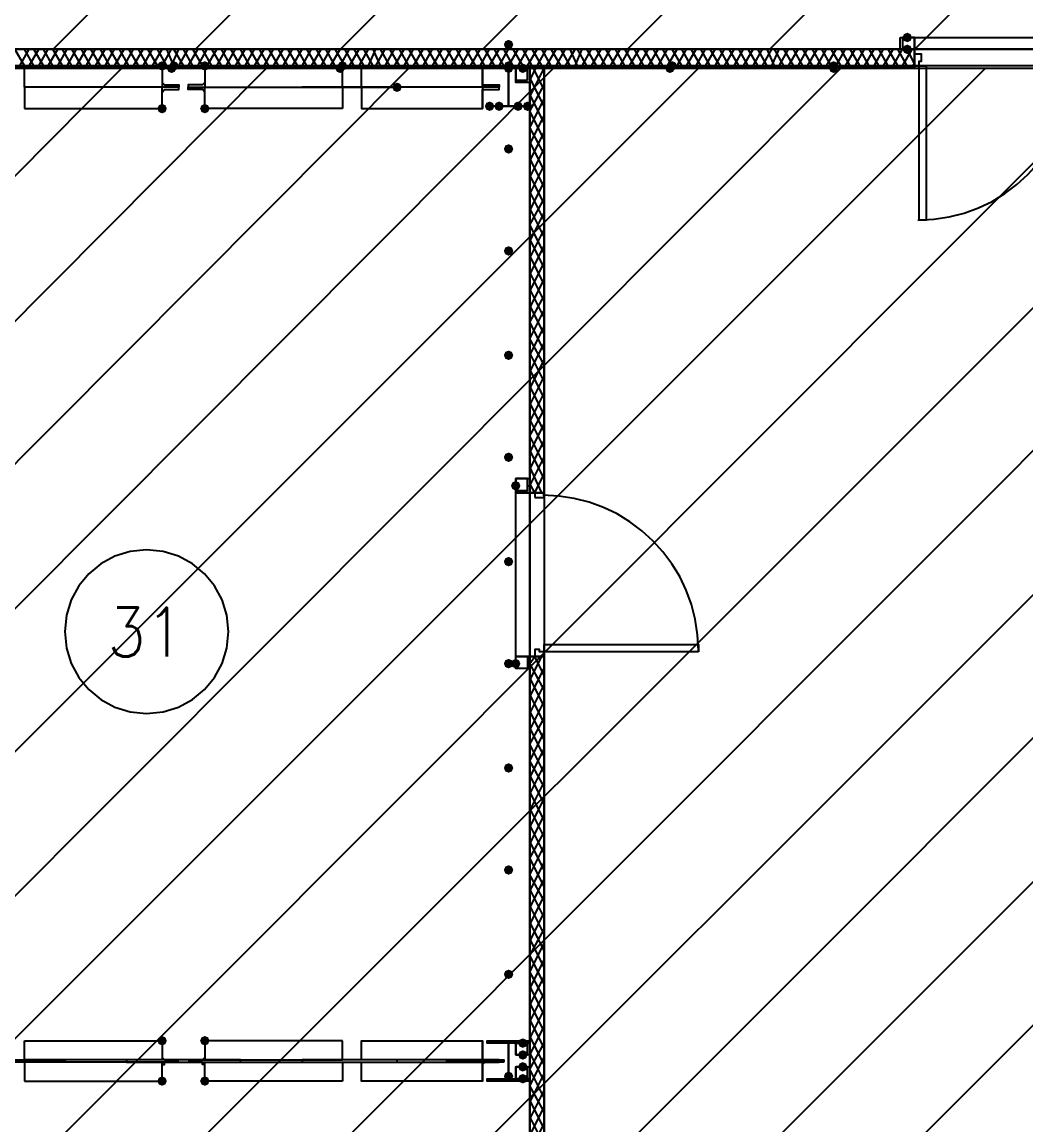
# Model space of a CAD drawing. Header units: millimetres. Extents: x 0 to 420, y 0 to 297.
# Drawn here: x 111.42 to 129.33, y 182.94 to 202.63 of the extents above; entities that cross this region are included whole.
import ezdxf

# ---------------------------------------------------------------- set-up
doc = ezdxf.new("R2010")
doc.units = ezdxf.units.MM
doc.layers.get('0').update_dxf_attribs({"linetype": 'CONTINUOUS'})
doc.styles.get("Standard").update_dxf_attribs({"font": 'STANDARD'})

msp = doc.modelspace()

# ---------------------------------------------------------------- hatches: boundary and pattern name
at = {"true_color": 0x000007}
for points in [[(127.296333, 202.353333), (127.271463, 202.293537), (127.211667, 202.268667), (127.151871, 202.293537), (127.127, 202.353333), (127.151871, 202.413129), (127.211667, 202.438), (127.271462, 202.413129)], [(120.184333, 202.226333), (120.159462, 202.166537), (120.099667, 202.141667), (120.039871, 202.166537), (120.015, 202.226333), (120.039871, 202.286129), (120.099667, 202.311), (120.159462, 202.286129)], [(127.296333, 202.141667), (127.271463, 202.081871), (127.211667, 202.057), (127.151871, 202.081871), (127.127, 202.141667), (127.151871, 202.201462), (127.211667, 202.226333), (127.271462, 202.201463)], [(114.003667, 201.845333), (113.978796, 201.785537), (113.919, 201.760667), (113.859204, 201.785537), (113.834333, 201.845333), (113.859204, 201.905129), (113.919, 201.93), (113.978796, 201.905129)], [(114.765667, 201.845333), (114.740796, 201.785537), (114.681, 201.760667), (114.621204, 201.785537), (114.596333, 201.845333), (114.621204, 201.905129), (114.681, 201.93), (114.740796, 201.905129)], [(120.438333, 201.803), (120.413463, 201.743204), (120.353667, 201.718333), (120.293871, 201.743204), (120.269, 201.803), (120.293871, 201.862796), (120.353667, 201.887667), (120.413462, 201.862796)], [(118.194667, 201.464333), (118.169796, 201.404538), (118.11, 201.379667), (118.050204, 201.404538), (118.025333, 201.464333), (118.050204, 201.524129), (118.11, 201.549), (118.169796, 201.524129)], [(119.845667, 201.125667), (119.820796, 201.065871), (119.761, 201.041), (119.701204, 201.065871), (119.676333, 201.125667), (119.701204, 201.185462), (119.761, 201.210333), (119.820796, 201.185463)], [(120.015, 201.125667), (119.990129, 201.065871), (119.930333, 201.041), (119.870538, 201.065871), (119.845667, 201.125667), (119.870537, 201.185462), (119.930333, 201.210333), (119.990129, 201.185463)], [(120.353667, 201.125667), (120.328796, 201.065871), (120.269, 201.041), (120.209204, 201.065871), (120.184333, 201.125667), (120.209204, 201.185462), (120.269, 201.210333), (120.328796, 201.185463)], [(120.523, 201.125667), (120.498129, 201.065871), (120.438333, 201.041), (120.378537, 201.065871), (120.353667, 201.125667), (120.378537, 201.185462), (120.438333, 201.210333), (120.498129, 201.185463)], [(114.003667, 201.083333), (113.978796, 201.023537), (113.919, 200.998667), (113.859204, 201.023537), (113.834333, 201.083333), (113.859204, 201.143129), (113.919, 201.168), (113.978796, 201.143129)], [(114.765667, 201.083333), (114.740796, 201.023537), (114.681, 200.998667), (114.621204, 201.023537), (114.596333, 201.083333), (114.621204, 201.143129), (114.681, 201.168), (114.740796, 201.143129)], [(120.184333, 200.363667), (120.159462, 200.303871), (120.099667, 200.279), (120.039871, 200.303871), (120.015, 200.363667), (120.039871, 200.423462), (120.099667, 200.448333), (120.159462, 200.423463)], [(120.184333, 198.543333), (120.159462, 198.483537), (120.099667, 198.458667), (120.039871, 198.483537), (120.015, 198.543333), (120.039871, 198.603129), (120.099667, 198.628), (120.159462, 198.603129)], [(120.184333, 196.680667), (120.159462, 196.620871), (120.099667, 196.596), (120.039871, 196.620871), (120.015, 196.680667), (120.039871, 196.740462), (120.099667, 196.765333), (120.159462, 196.740463)], [(120.184333, 194.860333), (120.159462, 194.800537), (120.099667, 194.775667), (120.039871, 194.800537), (120.015, 194.860333), (120.039871, 194.920129), (120.099667, 194.945), (120.159462, 194.920129)], [(120.311333, 194.352333), (120.286463, 194.292537), (120.226667, 194.267667), (120.166871, 194.292537), (120.142, 194.352333), (120.166871, 194.412129), (120.226667, 194.437), (120.286462, 194.412129)], [(120.184333, 192.997667), (120.159462, 192.937871), (120.099667, 192.913), (120.039871, 192.937871), (120.015, 192.997667), (120.039871, 193.057462), (120.099667, 193.082333), (120.159462, 193.057463)], [(120.184333, 191.177333), (120.159462, 191.117537), (120.099667, 191.092667), (120.039871, 191.117537), (120.015, 191.177333), (120.039871, 191.237129), (120.099667, 191.262), (120.159462, 191.237129)], [(120.311333, 191.177333), (120.286463, 191.117537), (120.226667, 191.092667), (120.166871, 191.117537), (120.142, 191.177333), (120.166871, 191.237129), (120.226667, 191.262), (120.286462, 191.237129)], [(120.184333, 189.314667), (120.159462, 189.254871), (120.099667, 189.23), (120.039871, 189.254871), (120.015, 189.314667), (120.039871, 189.374462), (120.099667, 189.399333), (120.159462, 189.374463)], [(120.184333, 187.494333), (120.159462, 187.434537), (120.099667, 187.409667), (120.039871, 187.434537), (120.015, 187.494333), (120.039871, 187.554129), (120.099667, 187.579), (120.159462, 187.554129)], [(120.184333, 185.631667), (120.159462, 185.571871), (120.099667, 185.547), (120.039871, 185.571871), (120.015, 185.631667), (120.039871, 185.691462), (120.099667, 185.716333), (120.159462, 185.691463)], [(114.003667, 184.446333), (113.978796, 184.386537), (113.919, 184.361667), (113.859204, 184.386537), (113.834333, 184.446333), (113.859204, 184.506129), (113.919, 184.531), (113.978796, 184.506129)], [(114.765667, 184.446333), (114.740796, 184.386537), (114.681, 184.361667), (114.621204, 184.386537), (114.596333, 184.446333), (114.621204, 184.506129), (114.681, 184.531), (114.740796, 184.506129)], [(120.438333, 184.404), (120.413463, 184.344204), (120.353667, 184.319333), (120.293871, 184.344204), (120.269, 184.404), (120.293871, 184.463796), (120.353667, 184.488667), (120.413462, 184.463796)], [(120.438333, 184.192333), (120.413463, 184.132537), (120.353667, 184.107667), (120.293871, 184.132537), (120.269, 184.192333), (120.293871, 184.252129), (120.353667, 184.277), (120.413462, 184.252129)], [(120.438333, 183.980667), (120.413463, 183.920871), (120.353667, 183.896), (120.293871, 183.920871), (120.269, 183.980667), (120.293871, 184.040462), (120.353667, 184.065333), (120.413462, 184.040463)], [(120.184333, 183.811333), (120.159462, 183.751537), (120.099667, 183.726667), (120.039871, 183.751537), (120.015, 183.811333), (120.039871, 183.871129), (120.099667, 183.896), (120.159462, 183.871129)], [(114.003667, 183.726667), (113.978796, 183.666871), (113.919, 183.642), (113.859204, 183.666871), (113.834333, 183.726667), (113.859204, 183.786462), (113.919, 183.811333), (113.978796, 183.786463)], [(114.765667, 183.726667), (114.740796, 183.666871), (114.681, 183.642), (114.621204, 183.666871), (114.596333, 183.726667), (114.621204, 183.786462), (114.681, 183.811333), (114.740796, 183.786463)], [(120.438333, 183.769), (120.413463, 183.709204), (120.353667, 183.684333), (120.293871, 183.709204), (120.269, 183.769), (120.293871, 183.828796), (120.353667, 183.853667), (120.413462, 183.828796)]]:
    msp.add_hatch(color=0, dxfattribs=at).paths.add_polyline_path(points, flags=0)
h = msp.add_hatch(color=0, dxfattribs=at)
h.paths.add_polyline_path([(120.099667, 201.845333), (108.161667, 201.845333), (120.099667, 201.803)], flags=0)
h.paths.add_polyline_path([(108.161667, 201.845333), (120.099667, 201.803), (108.161667, 201.803)], flags=0)
at = {"true_color": 0x0000fe}
for points in [[(114.173, 201.803), (114.148129, 201.743204), (114.088333, 201.718333), (114.028538, 201.743204), (114.003667, 201.803), (114.028537, 201.862796), (114.088333, 201.887667), (114.148129, 201.862796)], [(114.215333, 201.845333), (114.190463, 201.785537), (114.130667, 201.760667), (114.070871, 201.785537), (114.046, 201.845333), (114.070871, 201.905129), (114.130667, 201.93), (114.190462, 201.905129)], [(117.178667, 201.803), (117.153796, 201.743204), (117.094, 201.718333), (117.034204, 201.743204), (117.009333, 201.803), (117.034204, 201.862796), (117.094, 201.887667), (117.153796, 201.862796)], [(117.221, 201.845333), (117.196129, 201.785537), (117.136333, 201.760667), (117.076537, 201.785537), (117.051667, 201.845333), (117.076537, 201.905129), (117.136333, 201.93), (117.196129, 201.905129)], [(120.184333, 201.845333), (120.159462, 201.785537), (120.099667, 201.760667), (120.039871, 201.785537), (120.015, 201.845333), (120.039871, 201.905129), (120.099667, 201.93), (120.159462, 201.905129)], [(120.184333, 201.845333), (120.159462, 201.785537), (120.099667, 201.760667), (120.039871, 201.785537), (120.015, 201.845333), (120.039871, 201.905129), (120.099667, 201.93), (120.159462, 201.905129)], [(120.184333, 201.803), (120.159462, 201.743204), (120.099667, 201.718333), (120.039871, 201.743204), (120.015, 201.803), (120.039871, 201.862796), (120.099667, 201.887667), (120.159462, 201.862796)], [(123.063, 201.803), (123.038129, 201.743204), (122.978333, 201.718333), (122.918538, 201.743204), (122.893667, 201.803), (122.918537, 201.862796), (122.978333, 201.887667), (123.038129, 201.862796)], [(123.105333, 201.845333), (123.080463, 201.785537), (123.020667, 201.760667), (122.960871, 201.785537), (122.936, 201.845333), (122.960871, 201.905129), (123.020667, 201.93), (123.080462, 201.905129)], [(125.984, 201.845333), (125.959129, 201.785537), (125.899333, 201.760667), (125.839538, 201.785537), (125.814667, 201.845333), (125.839537, 201.905129), (125.899333, 201.93), (125.959129, 201.905129)], [(125.984, 201.803), (125.959129, 201.743204), (125.899333, 201.718333), (125.839538, 201.743204), (125.814667, 201.803), (125.839537, 201.862796), (125.899333, 201.887667), (125.959129, 201.862796)]]:
    msp.add_hatch(color=0, dxfattribs=at).paths.add_polyline_path(points, flags=0)
at = {"true_color": 0x000007}
h = msp.add_hatch(color=0, dxfattribs=at)
h.paths.add_polyline_path([(127.338667, 201.845333), (120.099667, 201.845333), (127.338667, 201.803)], flags=0)
h.paths.add_polyline_path([(120.099667, 201.845333), (127.338667, 201.803), (120.099667, 201.803)], flags=0)

# ---------------------------------------------------------------- linework, layer by layer
at = {"color": 0, "true_color": 0x00002b}
msp.add_lwpolyline([(108.161667, 236.601), (108.161667, 202.141667), (137.329333, 202.141667), (137.329333, 236.601)], close=True, dxfattribs=at)
at = {"color": 0, "true_color": 0x000006}
msp.add_lwpolyline([(242.527667, 236.600999), (258.572001, 236.600999), (258.572001, 201.845333), (392.938, 201.845333), (392.938, 154.728333), (258.572001, 154.728333), (258.572001, 119.972666), (242.485334, 119.972666), (242.485334, 154.770666), (108.161668, 154.770666), (108.161668, 201.802999), (242.189001, 201.802999), (242.527667, 201.802999)], close=True, dxfattribs=at)
at = {"color": 0, "true_color": 0x000002}
for points in [[(111.971668, 202.141666), (146.473334, 236.600999)], [(114.511668, 202.141666), (149.013334, 236.600999)], [(117.094001, 202.141666), (151.595668, 236.600999)], [(119.634001, 202.141666), (154.135668, 236.600999)], [(122.216335, 202.141666), (156.718001, 236.600999)], [(124.756335, 202.141666), (159.258001, 236.600999)], [(127.338668, 202.141666), (161.840334, 236.600999)]]:
    msp.add_lwpolyline(points, dxfattribs=at)
at = {"color": 0, "true_color": 0x000007}
for points in [[(127.084667, 202.353333), (127.338667, 202.353333), (127.338667, 202.141667), (127.084667, 202.141667)], [(127.127, 202.353333), (127.127, 202.141667), (127.338667, 202.141667), (127.338667, 202.353333)], [(127.338667, 202.057), (127.338667, 201.845333), (127.423333, 201.845333), (127.423333, 201.93), (127.465667, 201.93), (127.465667, 202.057)], [(120.099667, 201.845333), (108.161667, 201.845333), (120.099667, 201.803)], [(108.161667, 201.845333), (120.099667, 201.803), (108.161667, 201.803)], [(120.099667, 201.845333), (120.099667, 201.803), (108.161667, 201.803), (108.161667, 201.845333), (120.099667, 201.845333), (108.161667, 201.845333), (108.161667, 201.803), (120.099667, 201.803)], [(111.463667, 201.845333), (113.919, 201.845333), (113.919, 201.464333), (111.463667, 201.464333)], [(117.136333, 201.845333), (114.681, 201.845333), (114.681, 201.464333), (117.136333, 201.464333)], [(120.480667, 201.125667), (119.718667, 201.125667), (120.099667, 201.125667), (120.099667, 201.803), (119.718667, 201.803), (119.718667, 201.845333), (120.480667, 201.845333), (120.480667, 201.803), (120.099667, 201.803), (120.099667, 201.125667)], [(127.338667, 201.845333), (120.099667, 201.845333), (127.338667, 201.803)], [(120.099667, 201.845333), (127.338667, 201.803), (120.099667, 201.803)], [(127.338667, 201.845333), (127.338667, 201.803), (120.099667, 201.803), (120.099667, 201.845333), (127.338667, 201.845333), (120.099667, 201.845333), (120.099667, 201.803), (127.338667, 201.803)], [(120.480667, 201.549), (120.226667, 201.549), (120.226667, 201.803), (120.480667, 201.803)], [(120.438333, 201.591333), (120.438333, 201.803), (120.226667, 201.803), (120.226667, 201.591333)], [(127.423333, 199.093667), (127.423333, 201.845333), (127.550333, 201.845333), (127.550333, 199.093667)], [(111.463667, 201.083333), (113.919, 201.083333), (113.919, 201.464333), (111.463667, 201.464333)], [(117.136333, 201.083333), (114.681, 201.083333), (114.681, 201.464333), (117.136333, 201.464333)], [(116.416667, 201.464333), (118.11, 201.464333)], [(120.226667, 194.225333), (120.226667, 194.479333), (120.480667, 194.479333), (120.480667, 194.225333)], [(120.226667, 194.267667), (120.438333, 194.267667), (120.438333, 194.479333), (120.226667, 194.479333)], [(120.565333, 194.140667), (120.65, 194.140667), (120.734667, 194.140667), (120.734667, 194.225333), (120.565333, 194.225333)], [(120.565333, 191.304333), (120.734667, 191.304333), (120.734667, 191.389), (120.65, 191.389), (120.65, 191.431333), (120.565333, 191.431333)], [(123.486333, 191.389), (120.734667, 191.389), (120.734667, 191.516), (123.486333, 191.516)], [(120.226667, 191.092667), (120.226667, 191.304333), (120.438333, 191.304333), (120.438333, 191.092667), (120.226667, 191.092667), (120.226667, 191.304333), (120.480667, 191.304333), (120.480667, 191.092667)], [(111.463667, 184.446333), (113.919, 184.446333), (113.919, 184.107667), (111.463667, 184.107667)], [(117.136333, 184.446333), (114.681, 184.446333), (114.681, 184.107667), (117.136333, 184.107667)], [(120.480667, 183.726667), (119.718667, 183.726667), (119.718667, 183.769), (120.099667, 183.769), (120.099667, 184.404), (119.718667, 184.404), (119.718667, 184.446333), (120.480667, 184.446333), (120.480667, 184.404), (120.099667, 184.404), (120.099667, 183.769), (120.480667, 183.769)], [(120.480667, 184.192333), (120.226667, 184.192333), (120.226667, 184.404), (120.480667, 184.404)], [(120.438333, 184.192333), (120.438333, 184.404), (120.226667, 184.404), (120.226667, 184.192333)], [(110.49, 184.107667), (112.183333, 184.107667), (112.183333, 184.065333), (110.49, 184.065333)], [(111.463667, 183.726667), (113.919, 183.726667), (113.919, 184.065333), (111.463667, 184.065333)], [(115.316, 184.107667), (113.284, 184.107667), (113.284, 184.065333), (115.316, 184.065333)], [(117.136333, 183.726667), (114.681, 183.726667), (114.681, 184.065333), (117.136333, 184.065333)], [(118.11, 184.107667), (116.416667, 184.107667), (116.416667, 184.065333), (118.11, 184.065333)], [(120.015, 184.065333), (118.999, 184.065333), (118.999, 184.107667), (120.015, 184.107667)], [(119.930333, 184.107667), (119.676333, 184.107667), (119.634, 184.107667)], [(120.480667, 183.769), (120.226667, 183.769), (120.226667, 183.980667), (120.480667, 183.980667)], [(120.438333, 183.769), (120.438333, 183.980667), (120.226667, 183.980667), (120.226667, 183.769)]]:
    msp.add_lwpolyline(points, close=True, dxfattribs=at)
for points in [[(127.338667, 202.226333), (127.338667, 202.353333), (128.778, 202.353333)], [(128.778, 202.141667), (127.338667, 202.141667), (127.338667, 202.226333)], [(128.778, 202.353333), (130.259667, 202.353333), (130.259667, 202.226333)], [(130.259667, 202.226333), (130.259667, 202.141667), (128.778, 202.141667)], [(127.338667, 202.141667), (108.161667, 202.141667)], [(111.463667, 201.845333), (111.294333, 202.141667)], [(111.379, 201.845333), (111.548333, 202.141667)], [(111.633, 201.845333), (111.463667, 202.141667)], [(111.548333, 201.845333), (111.717667, 202.141667)], [(111.802333, 201.845333), (111.633, 202.141667)], [(111.717667, 201.845333), (111.887, 202.141667)], [(111.971667, 201.845333), (111.802333, 202.141667)], [(111.887, 201.845333), (112.056333, 202.141667)], [(112.141, 201.845333), (111.971667, 202.141667)], [(112.056333, 201.845333), (112.225667, 202.141667)], [(112.310333, 201.845333), (112.141, 202.141667)], [(112.225667, 201.845333), (112.395, 202.141667)], [(112.479667, 201.845333), (112.310333, 202.141667)], [(112.395, 201.845333), (112.564333, 202.141667)], [(112.649, 201.845333), (112.479667, 202.141667)], [(112.564333, 201.845333), (112.733667, 202.141667)], [(112.818333, 201.845333), (112.649, 202.141667)], [(112.733667, 201.845333), (112.903, 202.141667)], [(112.987667, 201.845333), (112.818333, 202.141667)], [(112.903, 201.845333), (113.072333, 202.141667)], [(113.157, 201.845333), (112.987667, 202.141667)], [(113.072333, 201.845333), (113.241667, 202.141667)], [(113.326333, 201.845333), (113.157, 202.141667)], [(113.241667, 201.845333), (113.411, 202.141667)], [(113.495667, 201.845333), (113.326333, 202.141667)], [(113.411, 201.845333), (113.580333, 202.141667)], [(113.665, 201.845333), (113.495667, 202.141667)], [(113.580333, 201.845333), (113.749667, 202.141667)], [(113.834333, 201.845333), (113.665, 202.141667)], [(113.749667, 201.845333), (113.919, 202.141667)], [(114.003667, 201.845333), (113.834333, 202.141667)], [(113.919, 201.845333), (114.088333, 202.141667)], [(114.130667, 201.845333), (114.003667, 202.141667)], [(114.088333, 201.845333), (114.215333, 202.141667)], [(114.3, 201.845333), (114.130667, 202.141667)], [(114.215333, 201.845333), (114.384667, 202.141667)], [(114.469333, 201.845333), (114.3, 202.141667)], [(114.384667, 201.845333), (114.554, 202.141667)], [(114.638667, 201.845333), (114.469333, 202.141667)], [(114.554, 201.845333), (114.723333, 202.141667)], [(114.808, 201.845333), (114.638667, 202.141667)], [(114.723333, 201.845333), (114.892667, 202.141667)], [(114.977333, 201.845333), (114.808, 202.141667)], [(114.892667, 201.845333), (115.062, 202.141667)], [(115.146667, 201.845333), (114.977333, 202.141667)], [(115.062, 201.845333), (115.231333, 202.141667)], [(115.316, 201.845333), (115.146667, 202.141667)], [(115.231333, 201.845333), (115.400667, 202.141667)], [(115.485333, 201.845333), (115.316, 202.141667)], [(115.400667, 201.845333), (115.57, 202.141667)], [(115.654667, 201.845333), (115.485333, 202.141667)], [(115.57, 201.845333), (115.739333, 202.141667)], [(115.824, 201.845333), (115.654667, 202.141667)], [(115.739333, 201.845333), (115.908667, 202.141667)], [(115.993333, 201.845333), (115.824, 202.141667)], [(115.908667, 201.845333), (116.078, 202.141667)], [(116.162667, 201.845333), (115.993333, 202.141667)], [(116.078, 201.845333), (116.247333, 202.141667)], [(116.332, 201.845333), (116.162667, 202.141667)], [(116.247333, 201.845333), (116.416667, 202.141667)], [(116.501333, 201.845333), (116.332, 202.141667)], [(116.416667, 201.845333), (116.586, 202.141667)], [(116.670667, 201.845333), (116.501333, 202.141667)], [(116.586, 201.845333), (116.755333, 202.141667)], [(116.84, 201.845333), (116.670667, 202.141667)], [(116.755333, 201.845333), (116.924667, 202.141667)], [(117.009333, 201.845333), (116.84, 202.141667)], [(116.924667, 201.845333), (117.094, 202.141667)], [(117.178667, 201.845333), (117.009333, 202.141667)], [(117.094, 201.845333), (117.263333, 202.141667)], [(117.348, 201.845333), (117.178667, 202.141667)], [(117.263333, 201.845333), (117.432667, 202.141667)], [(117.517333, 201.845333), (117.348, 202.141667)], [(117.432667, 201.845333), (117.602, 202.141667)], [(117.686667, 201.845333), (117.517333, 202.141667)], [(117.602, 201.845333), (117.729, 202.141667)], [(117.813667, 201.845333), (117.686667, 202.141667)], [(117.729, 201.845333), (117.898333, 202.141667)], [(117.983, 201.845333), (117.813667, 202.141667)], [(117.898333, 201.845333), (118.067667, 202.141667)], [(118.152333, 201.845333), (117.983, 202.141667)], [(118.067667, 201.845333), (118.237, 202.141667)], [(118.321667, 201.845333), (118.152333, 202.141667)], [(118.237, 201.845333), (118.406333, 202.141667)], [(118.491, 201.845333), (118.321667, 202.141667)], [(118.406333, 201.845333), (118.575667, 202.141667)], [(118.660333, 201.845333), (118.491, 202.141667)], [(118.575667, 201.845333), (118.745, 202.141667)], [(118.829667, 201.845333), (118.660333, 202.141667)], [(118.745, 201.845333), (118.914333, 202.141667)], [(118.999, 201.845333), (118.829667, 202.141667)], [(118.914333, 201.845333), (119.083667, 202.141667)], [(119.168333, 201.845333), (118.999, 202.141667)], [(119.083667, 201.845333), (119.253, 202.141667)], [(119.337667, 201.845333), (119.168333, 202.141667)], [(119.253, 201.845333), (119.422333, 202.141667)], [(119.507, 201.845333), (119.337667, 202.141667)], [(119.422333, 201.845333), (119.591667, 202.141667)], [(119.676333, 201.845333), (119.507, 202.141667)], [(119.591667, 201.845333), (119.761, 202.141667)], [(119.845667, 201.845333), (119.676333, 202.141667)], [(119.761, 201.845333), (119.930333, 202.141667)], [(120.015, 201.845333), (119.845667, 202.141667)], [(119.930333, 201.845333), (120.099667, 202.141667)], [(120.184333, 201.845333), (120.015, 202.141667)], [(120.099667, 201.845333), (120.269, 202.141667)], [(120.353667, 201.845333), (120.184333, 202.141667)], [(120.269, 201.845333), (120.438333, 202.141667)], [(120.523, 201.845333), (120.353667, 202.141667)], [(120.438333, 201.845333), (120.607667, 202.141667)], [(120.692333, 201.845333), (120.523, 202.141667)], [(120.607667, 201.845333), (120.777, 202.141667)], [(120.861667, 201.845333), (120.692333, 202.141667)], [(120.777, 201.845333), (120.946333, 202.141667)], [(121.031, 201.845333), (120.861667, 202.141667)], [(120.946333, 201.845333), (121.115667, 202.141667)], [(121.200333, 201.845333), (121.031, 202.141667)], [(121.115667, 201.845333), (121.285, 202.141667)], [(121.327333, 201.845333), (121.200333, 202.141667)], [(121.285, 201.845333), (121.412, 202.141667)], [(121.496667, 201.845333), (121.327333, 202.141667)], [(121.412, 201.845333), (121.581333, 202.141667)], [(121.666, 201.845333), (121.496667, 202.141667)], [(121.581333, 201.845333), (121.750667, 202.141667)], [(121.835333, 201.845333), (121.666, 202.141667)], [(121.750667, 201.845333), (121.92, 202.141667)], [(122.004667, 201.845333), (121.835333, 202.141667)], [(121.92, 201.845333), (122.089333, 202.141667)], [(122.174, 201.845333), (122.004667, 202.141667)], [(122.089333, 201.845333), (122.258667, 202.141667)], [(122.343333, 201.845333), (122.174, 202.141667)], [(122.258667, 201.845333), (122.428, 202.141667)], [(122.512667, 201.845333), (122.343333, 202.141667)], [(122.428, 201.845333), (122.597333, 202.141667)], [(122.682, 201.845333), (122.512667, 202.141667)], [(122.597333, 201.845333), (122.766667, 202.141667)], [(122.851333, 201.845333), (122.682, 202.141667)], [(122.766667, 201.845333), (122.936, 202.141667)], [(123.020667, 201.845333), (122.851333, 202.141667)], [(122.936, 201.845333), (123.105333, 202.141667)], [(123.19, 201.845333), (123.020667, 202.141667)], [(123.105333, 201.845333), (123.274667, 202.141667)], [(123.359333, 201.845333), (123.19, 202.141667)], [(123.274667, 201.845333), (123.444, 202.141667)], [(123.528667, 201.845333), (123.359333, 202.141667)], [(123.444, 201.845333), (123.613333, 202.141667)], [(123.698, 201.845333), (123.528667, 202.141667)], [(123.613333, 201.845333), (123.782667, 202.141667)], [(123.867333, 201.845333), (123.698, 202.141667)], [(123.782667, 201.845333), (123.952, 202.141667)], [(124.036667, 201.845333), (123.867333, 202.141667)], [(123.952, 201.845333), (124.121333, 202.141667)], [(124.206, 201.845333), (124.036667, 202.141667)], [(124.121333, 201.845333), (124.290667, 202.141667)], [(124.375333, 201.845333), (124.206, 202.141667)], [(124.290667, 201.845333), (124.46, 202.141667)], [(124.544667, 201.845333), (124.375333, 202.141667)], [(124.46, 201.845333), (124.629333, 202.141667)], [(124.714, 201.845333), (124.544667, 202.141667)], [(124.629333, 201.845333), (124.798667, 202.141667)], [(124.841, 201.845333), (124.714, 202.141667)], [(124.798667, 201.845333), (124.925667, 202.141667)], [(125.010333, 201.845333), (124.841, 202.141667)], [(124.925667, 201.845333), (125.095, 202.141667)], [(125.179667, 201.845333), (125.010333, 202.141667)], [(125.095, 201.845333), (125.264333, 202.141667)], [(125.349, 201.845333), (125.179667, 202.141667)], [(125.264333, 201.845333), (125.433667, 202.141667)], [(125.518333, 201.845333), (125.349, 202.141667)], [(125.433667, 201.845333), (125.603, 202.141667)], [(125.687667, 201.845333), (125.518333, 202.141667)], [(125.603, 201.845333), (125.772333, 202.141667)], [(125.857, 201.845333), (125.687667, 202.141667)], [(125.772333, 201.845333), (125.941667, 202.141667)], [(126.026333, 201.845333), (125.857, 202.141667)], [(125.941667, 201.845333), (126.111, 202.141667)], [(126.195667, 201.845333), (126.026333, 202.141667)], [(126.111, 201.845333), (126.280333, 202.141667)], [(126.365, 201.845333), (126.195667, 202.141667)], [(126.280333, 201.845333), (126.449667, 202.141667)], [(126.534333, 201.845333), (126.365, 202.141667)], [(126.449667, 201.845333), (126.619, 202.141667)], [(126.703667, 201.845333), (126.534333, 202.141667)], [(126.619, 201.845333), (126.788333, 202.141667)], [(126.873, 201.845333), (126.703667, 202.141667)], [(126.788333, 201.845333), (126.957667, 202.141667)], [(127.042333, 201.845333), (126.873, 202.141667)], [(126.957667, 201.845333), (127.127, 202.141667)], [(127.211667, 201.845333), (127.042333, 202.141667)], [(127.127, 201.845333), (127.296333, 202.141667)], [(127.338667, 201.887667), (127.211667, 202.141667)], [(127.338667, 201.845333), (127.338667, 202.057), (127.338667, 202.141667)], [(127.338667, 202.141667), (127.338667, 202.057), (127.338667, 201.845333), (127.338667, 202.057)], [(108.161667, 201.845333), (120.099667, 201.845333), (108.161667, 201.803), (120.099667, 201.803)], [(108.161667, 201.845333), (120.480667, 201.845333)], [(113.919, 201.845333), (113.919, 201.549), (113.961333, 201.506667), (114.215333, 201.506667), (114.215333, 201.464333)], [(114.681, 201.845333), (114.681, 201.549), (114.638667, 201.506667), (114.384667, 201.506667), (114.384667, 201.464333)], [(119.634, 201.464333), (119.634, 201.845333), (119.634, 201.549), (119.634, 201.506667), (119.676333, 201.506667), (119.930333, 201.506667), (119.930333, 201.464333), (119.634, 201.464333), (117.475, 201.464333), (117.475, 201.845333), (119.634, 201.845333)], [(119.761, 201.803), (119.761, 201.845333)], [(119.930333, 201.803), (119.930333, 201.845333)], [(120.099667, 201.845333), (127.338667, 201.845333), (120.099667, 201.803), (127.338667, 201.803)], [(120.099667, 201.125667), (120.099667, 201.845333)], [(120.269, 201.803), (120.269, 201.845333)], [(120.438333, 201.803), (120.438333, 201.845333)], [(120.480667, 201.591333), (120.607667, 201.845333)], [(120.480667, 201.845333), (120.480667, 194.225333)], [(120.480667, 201.295), (120.734667, 201.803)], [(120.734667, 201.422), (120.523, 201.845333)], [(120.734667, 201.718333), (120.692333, 201.845333)], [(120.734667, 194.225333), (120.734667, 201.845333)], [(120.734667, 201.845333), (127.338667, 201.845333)], [(127.296333, 201.845333), (127.338667, 201.887667)], [(127.402167, 199.093667), (127.685675, 199.107982), (127.960994, 199.15), (128.226728, 199.218326), (128.481485, 199.311568), (128.72387, 199.42833), (128.952491, 199.567219), (129.165952, 199.726842), (129.362861, 199.905805), (129.541824, 200.102714), (129.701448, 200.316176), (129.840337, 200.544796), (129.957099, 200.787182), (130.05034, 201.041939), (130.118666, 201.307673), (130.160684, 201.582991), (130.175, 201.8665)], [(120.353667, 201.549), (120.353667, 201.591333)], [(120.734667, 201.125667), (120.480667, 201.633667)], [(114.215333, 201.464333), (113.919, 201.464333)], [(113.919, 201.083333), (113.919, 201.125667), (113.919, 201.379667), (113.961333, 201.422), (114.215333, 201.422), (114.215333, 201.464333)], [(114.215333, 201.464333), (113.919, 201.464333)], [(114.384667, 201.464333), (114.681, 201.464333)], [(114.681, 201.083333), (114.681, 201.125667), (114.681, 201.379667), (114.638667, 201.422), (114.384667, 201.422), (114.384667, 201.464333)], [(114.384667, 201.464333), (114.681, 201.464333)], [(119.634, 201.464333), (119.634, 201.083333), (119.634, 201.125667), (119.634, 201.379667), (119.634, 201.422), (119.676333, 201.422), (119.930333, 201.422), (119.930333, 201.464333), (119.634, 201.464333), (117.475, 201.464333), (117.475, 201.083333), (119.634, 201.083333)], [(120.480667, 201.041), (120.734667, 201.506667)], [(120.734667, 200.829333), (120.480667, 201.337333)], [(120.480667, 200.744667), (120.734667, 201.252667)], [(120.734667, 200.533), (120.480667, 201.041)], [(120.480667, 200.448333), (120.734667, 200.956333)], [(120.734667, 200.279), (120.480667, 200.744667)], [(120.480667, 200.152), (120.734667, 200.66)], [(120.734667, 199.982667), (120.480667, 200.490667)], [(120.480667, 199.855667), (120.734667, 200.363667)], [(120.734667, 199.686333), (120.480667, 200.194333)], [(120.480667, 199.559333), (120.734667, 200.067333)], [(120.734667, 199.39), (120.480667, 199.898)], [(120.480667, 199.263), (120.734667, 199.771)], [(120.734667, 199.093667), (120.480667, 199.601667)], [(120.480667, 199.009), (120.734667, 199.474667)], [(120.734667, 198.797333), (120.480667, 199.305333)], [(120.480667, 198.712667), (120.734667, 199.220667)], [(120.734667, 198.501), (120.480667, 199.009)], [(120.480667, 198.416333), (120.734667, 198.924333)], [(120.734667, 198.247), (120.480667, 198.755)], [(120.480667, 198.12), (120.734667, 198.628)], [(120.734667, 197.950667), (120.480667, 198.458667)], [(120.480667, 197.823667), (120.734667, 198.331667)], [(120.734667, 197.654333), (120.480667, 198.162333)], [(120.480667, 197.527333), (120.734667, 198.035333)], [(120.734667, 197.358), (120.480667, 197.866)], [(120.480667, 197.273333), (120.734667, 197.739)], [(120.734667, 197.061667), (120.480667, 197.569667)], [(120.480667, 196.977), (120.734667, 197.485)], [(120.734667, 196.765333), (120.480667, 197.273333)], [(120.480667, 196.680667), (120.734667, 197.188667)], [(120.734667, 196.511333), (120.480667, 196.977)], [(120.480667, 196.384333), (120.734667, 196.892333)], [(120.734667, 196.215), (120.480667, 196.723)], [(120.480667, 196.088), (120.734667, 196.596)], [(120.734667, 195.918667), (120.480667, 196.426667)], [(120.480667, 195.791667), (120.734667, 196.299667)], [(120.734667, 195.622333), (120.480667, 196.130333)], [(120.480667, 195.495333), (120.734667, 196.003333)], [(120.734667, 195.326), (120.480667, 195.834)], [(120.480667, 195.241333), (120.734667, 195.707)], [(120.734667, 195.029667), (120.480667, 195.537667)], [(120.480667, 194.945), (120.734667, 195.453)], [(120.734667, 194.733333), (120.480667, 195.241333)], [(120.480667, 194.648667), (120.734667, 195.156667)], [(120.734667, 194.479333), (120.480667, 194.987333)], [(120.480667, 194.352333), (120.734667, 194.860333)], [(120.692333, 194.225333), (120.480667, 194.691)], [(120.565333, 194.225333), (120.734667, 194.564)], [(120.438333, 194.352333), (120.480667, 194.352333)], [(120.565333, 194.225333), (120.480667, 194.394667)], [(120.226667, 192.786), (120.226667, 194.225333), (120.353667, 194.225333)], [(120.353667, 194.225333), (120.480667, 194.225333), (120.480667, 192.786)], [(120.734667, 194.225333), (120.565333, 194.225333), (120.480667, 194.225333)], [(120.480667, 194.225333), (120.565333, 194.225333), (120.734667, 194.225333), (120.565333, 194.225333)], [(123.486333, 191.410167), (123.472018, 191.693675), (123.43, 191.968994), (123.361674, 192.234728), (123.268432, 192.489485), (123.15167, 192.73187), (123.012781, 192.960491), (122.853158, 193.173952), (122.674195, 193.370861), (122.477286, 193.549824), (122.263824, 193.709448), (122.035204, 193.848337), (121.792818, 193.965099), (121.538061, 194.05834), (121.272327, 194.126666), (120.997009, 194.168684), (120.7135, 194.183)], [(120.734667, 194.225333), (120.734667, 194.267667)], [(115.104333, 191.748833), (115.074661, 192.043177), (114.989561, 192.317329), (114.854905, 192.565416), (114.676566, 192.781566), (114.460416, 192.959905), (114.212329, 193.094561), (113.938177, 193.179661), (113.643833, 193.209333), (113.34949, 193.179661), (113.075338, 193.094561), (112.827251, 192.959905), (112.611101, 192.781566), (112.432762, 192.565416), (112.298106, 192.317329), (112.213005, 192.043177), (112.183333, 191.748833)], [(120.353667, 191.304333), (120.226667, 191.304333), (120.226667, 192.786)], [(120.480667, 192.786), (120.480667, 191.304333), (120.353667, 191.304333)], [(112.183333, 191.748833), (112.213005, 191.45449), (112.298106, 191.180338), (112.432762, 190.932251), (112.611101, 190.716101), (112.827251, 190.537762), (113.075338, 190.403106), (113.34949, 190.318005), (113.643833, 190.288333), (113.938177, 190.318005), (114.212329, 190.403106), (114.460416, 190.537762), (114.676566, 190.716101), (114.854905, 190.932251), (114.989561, 191.180338), (115.074661, 191.45449), (115.104333, 191.748833)], [(120.438333, 191.177333), (120.480667, 191.177333)], [(120.480667, 191.177333), (120.565333, 191.304333)], [(120.480667, 190.881), (120.692333, 191.304333)], [(120.734667, 191.304333), (120.565333, 191.304333), (120.480667, 191.304333)], [(120.480667, 191.304333), (120.565333, 191.304333), (120.734667, 191.304333), (120.565333, 191.304333)], [(120.480667, 191.304333), (120.480667, 178.435)], [(120.734667, 190.711667), (120.480667, 191.177333)], [(120.734667, 190.965667), (120.565333, 191.304333)], [(120.734667, 191.262), (120.734667, 191.304333)], [(120.734667, 165.269333), (120.734667, 191.304333)], [(120.480667, 190.584667), (120.734667, 191.092667)], [(120.734667, 190.415333), (120.480667, 190.923333)], [(120.480667, 190.288333), (120.734667, 190.796333)], [(120.734667, 190.119), (120.480667, 190.627)], [(120.480667, 189.992), (120.734667, 190.5)], [(120.734667, 189.822667), (120.480667, 190.330667)], [(120.480667, 189.738), (120.734667, 190.203667)], [(120.734667, 189.526333), (120.480667, 190.034333)], [(120.480667, 189.441667), (120.734667, 189.949667)], [(120.734667, 189.23), (120.480667, 189.738)], [(120.480667, 189.145333), (120.734667, 189.653333)], [(120.734667, 188.976), (120.480667, 189.441667)], [(120.480667, 188.849), (120.734667, 189.357)], [(120.734667, 188.679667), (120.480667, 189.187667)], [(120.480667, 188.552667), (120.734667, 189.060667)], [(120.734667, 188.383333), (120.480667, 188.891333)], [(120.480667, 188.256333), (120.734667, 188.764333)], [(120.734667, 188.087), (120.480667, 188.595)], [(120.480667, 187.96), (120.734667, 188.468)], [(120.734667, 187.790667), (120.480667, 188.298667)], [(120.480667, 187.706), (120.734667, 188.171667)], [(120.734667, 187.494333), (120.480667, 188.002333)], [(120.480667, 187.409667), (120.734667, 187.917667)], [(120.734667, 187.198), (120.480667, 187.706)], [(120.480667, 187.113333), (120.734667, 187.621333)], [(120.734667, 186.944), (120.480667, 187.409667)], [(120.480667, 186.817), (120.734667, 187.325)], [(120.734667, 186.647667), (120.480667, 187.155667)], [(120.480667, 186.520667), (120.734667, 187.028667)], [(120.734667, 186.351333), (120.480667, 186.859333)], [(120.480667, 186.224333), (120.734667, 186.732333)], [(120.734667, 186.055), (120.480667, 186.563)], [(120.480667, 185.970333), (120.734667, 186.436)], [(120.734667, 185.758667), (120.480667, 186.266667)], [(120.480667, 185.674), (120.734667, 186.182)], [(120.734667, 185.462333), (120.480667, 185.970333)], [(120.480667, 185.377667), (120.734667, 185.885667)], [(120.734667, 185.208333), (120.480667, 185.674)], [(120.480667, 185.081333), (120.734667, 185.589333)], [(120.734667, 184.912), (120.480667, 185.42)], [(120.480667, 184.785), (120.734667, 185.293)], [(120.734667, 184.615667), (120.480667, 185.123667)], [(120.480667, 184.488667), (120.734667, 184.996667)], [(120.734667, 184.319333), (120.480667, 184.827333)], [(120.480667, 184.192333), (120.734667, 184.700333)], [(120.734667, 184.023), (120.480667, 184.531)], [(113.919, 184.446333), (113.919, 184.15), (113.961333, 184.107667), (114.215333, 184.107667)], [(114.681, 184.446333), (114.681, 184.15), (114.638667, 184.107667), (114.384667, 184.107667)], [(119.634, 184.107667), (119.634, 184.446333), (119.634, 184.15), (119.634, 184.107667), (117.475, 184.107667), (117.475, 184.446333), (119.634, 184.446333)], [(119.761, 184.404), (119.761, 184.446333)], [(119.930333, 184.404), (119.930333, 184.446333)], [(120.099667, 183.726667), (120.099667, 184.446333)], [(120.269, 184.404), (120.269, 184.446333)], [(120.438333, 184.404), (120.438333, 184.446333)], [(120.480667, 183.938333), (120.734667, 184.404)], [(114.215333, 184.107667), (113.919, 184.107667)], [(114.215333, 184.065333), (113.919, 184.065333)], [(113.919, 183.726667), (113.919, 184.023), (113.961333, 184.023), (113.961333, 184.065333), (114.215333, 184.065333)], [(114.384667, 184.107667), (114.681, 184.107667)], [(114.384667, 184.065333), (114.681, 184.065333)], [(114.681, 183.726667), (114.681, 184.023), (114.638667, 184.023), (114.638667, 184.065333), (114.384667, 184.065333)], [(119.634, 183.726667), (117.475, 183.726667), (117.475, 184.065333), (119.634, 184.065333), (119.930333, 184.065333), (119.676333, 184.065333), (119.634, 184.023), (119.634, 183.726667), (119.634, 184.065333)], [(120.734667, 183.726667), (120.480667, 184.234667)], [(120.480667, 183.642), (120.734667, 184.15)], [(120.734667, 183.430333), (120.480667, 183.938333)], [(119.761, 183.726667), (119.761, 183.769)], [(119.930333, 183.726667), (119.930333, 183.769)], [(120.269, 183.726667), (120.269, 183.769)], [(120.438333, 183.726667), (120.438333, 183.769)], [(120.480667, 183.345667), (120.734667, 183.853667)], [(120.734667, 183.176333), (120.480667, 183.642)], [(120.480667, 183.049333), (120.734667, 183.557333)], [(120.734667, 182.88), (120.480667, 183.388)], [(120.480667, 182.753), (120.734667, 183.261)], [(120.734667, 182.583667), (120.480667, 183.091667)], [(120.480667, 182.456667), (120.734667, 182.964667)]]:
    msp.add_lwpolyline(points, dxfattribs=at)
at = {"color": 0, "true_color": 0x000098}
msp.add_lwpolyline([(108.161667, 201.845333), (108.161667, 178.435), (120.480667, 178.435), (120.480667, 201.845333)], close=True, dxfattribs=at)
at = {"color": 0, "true_color": 0x000006}
for points in [[(108.161668, 196.722999), (113.199335, 201.802999)], [(108.161668, 194.140666), (115.781668, 201.802999)], [(108.161668, 191.600666), (118.321668, 201.802999)], [(108.161668, 189.018333), (120.904001, 201.802999)], [(108.161668, 186.478333), (123.486335, 201.802999)], [(108.161668, 183.895999), (126.026335, 201.802999)], [(108.161668, 181.355999), (128.608668, 201.802999)], [(108.161668, 178.773666), (131.148668, 201.802999)], [(108.161668, 176.233666), (133.731001, 201.802999)], [(108.161668, 173.651333), (136.271001, 201.802999)], [(108.161668, 171.111333), (138.853334, 201.802999)], [(108.161668, 168.528999), (141.393334, 201.802999)], [(108.161668, 165.988999), (143.975668, 201.802999)], [(108.161668, 163.406666), (146.515668, 201.802999)]]:
    msp.add_lwpolyline(points, dxfattribs=at)
at = {"color": 0, "true_color": 0x000008}
msp.add_lwpolyline([(120.734667, 201.845333), (120.734667, 154.728333), (242.189, 154.728333), (242.189, 201.845333)], close=True, dxfattribs=at)

# ---------------------------------------------------------------- texts
at = {"color": 0, "true_color": 0x000007, "insert": (112.945337, 192.176367), "char_height": 0.872032, "width": 0.87203199, "attachment_point": 1}
msp.add_mtext('31', dxfattribs=at)

doc.saveas('drawing.dxf')
